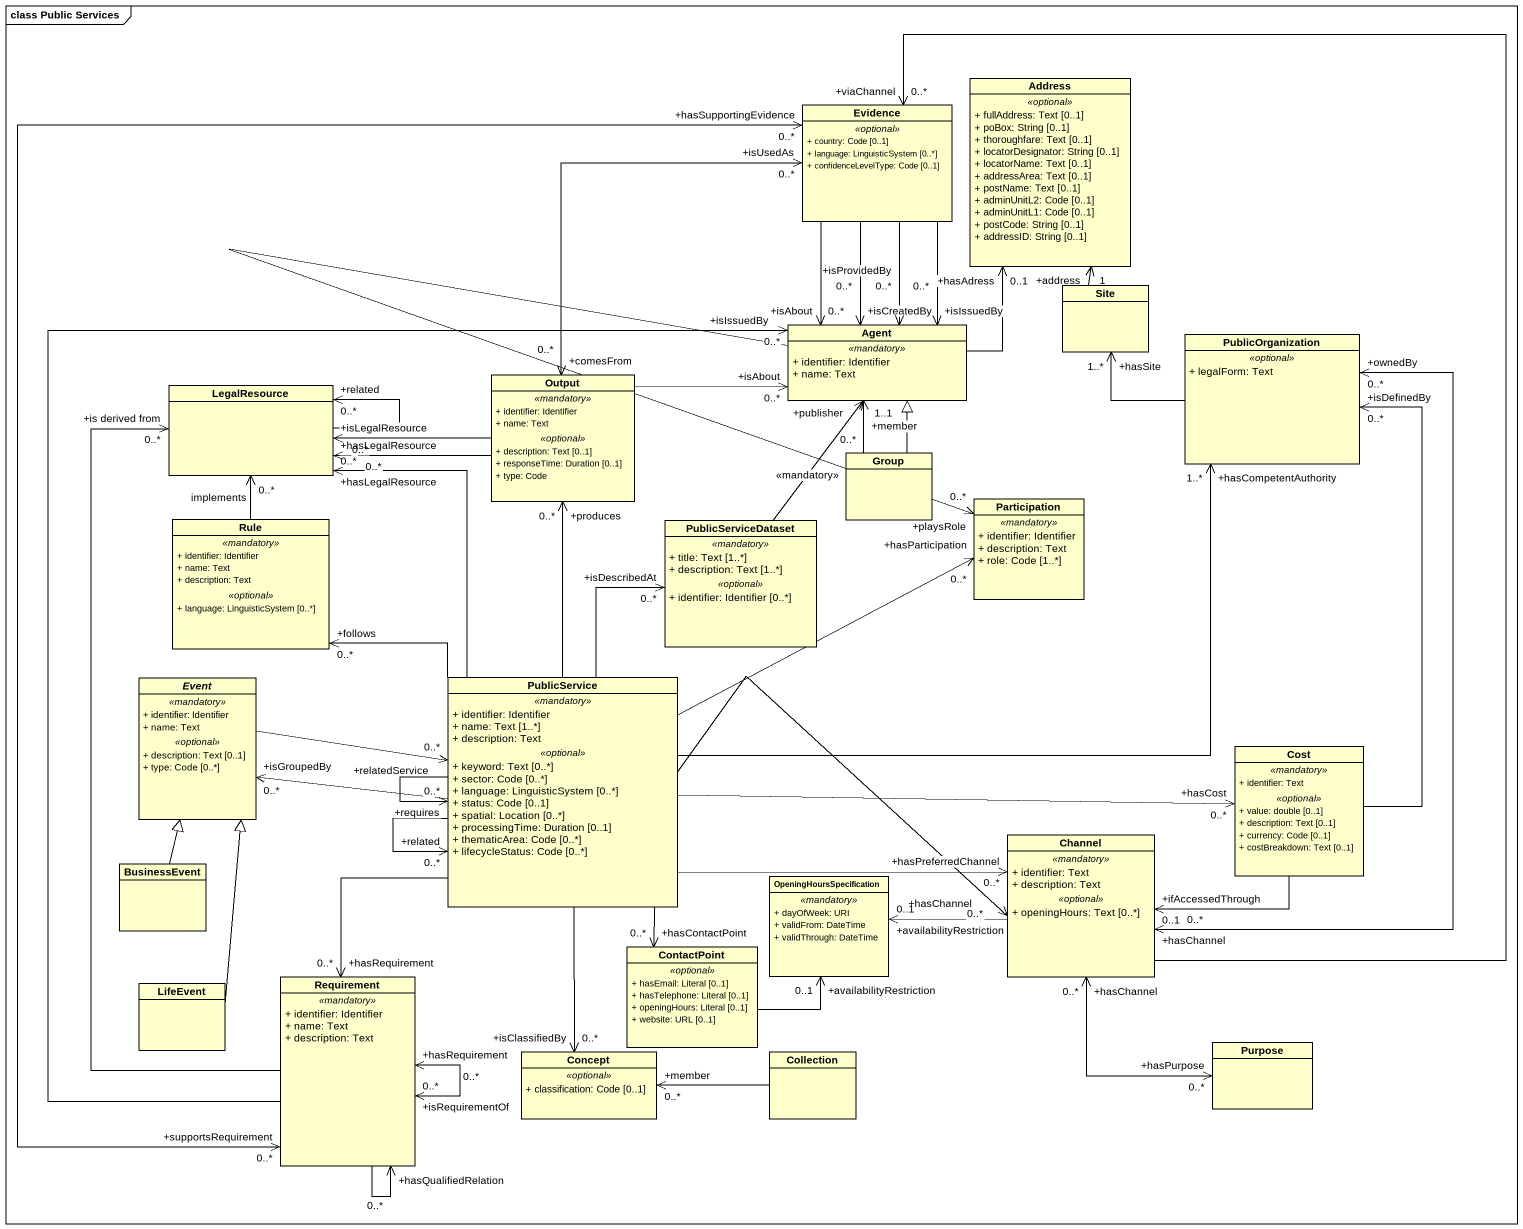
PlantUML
@startuml
mainframe class Public Services
hide circle
hide empty members
skinparam classAttributeIconSize 0
class Address {
  .. <<optional>> ..
  + fullAddress: Text [0..1]
  + poBox: String [0..1]
  + thoroughfare: Text [0..1]
  + locatorDesignator: String [0..1]
  + locatorName: Text [0..1]
  + addressArea: Text [0..1]
  + postName: Text [0..1]
  + adminUnitL2: Code [0..1]
  + adminUnitL1: Code [0..1]
  + postCode: String [0..1]
  + addressID: String [0..1]
}
class Evidence {
  .. <<optional>> ..
  + country: Code [0..1]
  + language: LinguisticSystem [0..*]
  + confidenceLevelType: Code [0..1]
}
class Site
class "Agent" as Agent_ {
  .. <<mandatory>> ..
  + identifier: Identifier
  + name: Text
}
class PublicOrganization {
  .. <<optional>> ..
  + legalForm: Text
}
class LegalResource
class Output {
  .. <<mandatory>> ..
  + identifier: Identifier
  + name: Text
  .. <<optional>> ..
  + description: Text [0..1]
  + responseTime: Duration [0..1]
  + type: Code
}
class "Group" as Group_
class Participation {
  .. <<mandatory>> ..
  + identifier: Identifier
  + description: Text
  + role: Code [1..*]
}
class Rule {
  .. <<mandatory>> ..
  + identifier: Identifier
  + name: Text
  + description: Text
  .. <<optional>> ..
  + language: LinguisticSystem [0..*]
}
class PublicServiceDataset {
  .. <<mandatory>> ..
  + title: Text [1..*]
  + description: Text [1..*]
  .. <<optional>> ..
  + identifier: Identifier [0..*]
}
abstract class Event {
  .. <<mandatory>> ..
  + identifier: Identifier
  + name: Text
  .. <<optional>> ..
  + description: Text [0..1]
  + type: Code [0..*]
}
class PublicService {
  .. <<mandatory>> ..
  + identifier: Identifier
  + name: Text [1..*]
  + description: Text
  .. <<optional>> ..
  + keyword: Text [0..*]
  + sector: Code [0..*]
  + language: LinguisticSystem [0..*]
  + status: Code [0..1]
  + spatial: Location [0..*]
  + processingTime: Duration [0..1]
  + thematicArea: Code [0..*]
  + lifecycleStatus: Code [0..*]
}
class Cost {
  .. <<mandatory>> ..
  + identifier: Text
  .. <<optional>> ..
  + value: double [0..1]
  + description: Text [0..1]
  + currency: Code [0..1]
  + costBreakdown: Text [0..1]
}
class Channel {
  .. <<mandatory>> ..
  + identifier: Text
  + description: Text
  .. <<optional>> ..
  + openingHours: Text [0..*]
}
class BusinessEvent
class OpeningHoursSpecification {
  .. <<mandatory>> ..
  + dayOfWeek: URI
  + validFrom: DateTime
  + validThrough: DateTime
}
class ContactPoint {
  .. <<optional>> ..
  + hasEmail: Literal [0..1]
  + hasTelephone: Literal [0..1]
  + openingHours: Literal [0..1]
  + website: URL [0..1]
}
class LifeEvent
class Requirement {
  .. <<mandatory>> ..
  + identifier: Identifier
  + name: Text
  + description: Text
}
class Concept {
  .. <<optional>> ..
  + classification: Code [0..1]
}
class Collection
class Purpose
Evidence --> "+isAbout\n0..*" Agent_
Evidence --> "+isCreatedBy\n0..*" Agent_
Evidence --> "+isIssuedBy\n0..*" Agent_
Evidence --> "+isProvidedBy\n0..*" Agent_
Evidence "+hasSupportingEvidence\n0..*" <--> "+supportsRequirement\n0..*" Requirement
Site -up-> "+address\n1" Address
Agent_ -up-> "+hasAdress\n0..1" Address
Agent_ --> "+playsRole\n0..*" Participation
PublicOrganization -left-> "+hasSite\n1..*" Site
LegalResource --> "+related\n0..*" LegalResource
Output "+comesFrom\n0..*" <-up-> "+isUsedAs\n0..*" Evidence
Output -right-> "+isAbout\n0..*" Agent_
Output -left-> "+hasLegalResource\n0..*" LegalResource
Output -left-> "+isLegalResource\n0..*" LegalResource
Group_ -up-|> Agent_
Group_ -up-> "+member\n0..*" Agent_
Rule -up-> "0..*" LegalResource : implements
PublicServiceDataset -up-> "+publisher\n1..1" Agent_ : <<mandatory>>
Event -right-> "+relatedService\n0..*" PublicService
PublicService -right-> "+hasCompetentAuthority\n1..*" PublicOrganization
PublicService -up-> "+hasLegalResource\n0..*" LegalResource
PublicService -up-> "+produces\n0..*" Output
PublicService -right-> "+hasParticipation\n0..*" Participation
PublicService -up-> "+follows\n0..*" Rule
PublicService -up-> "+isDescribedAt\n0..*" PublicServiceDataset
PublicService -left-> "+isGroupedBy\n0..*" Event
PublicService --> "+requires\n0..*" PublicService
PublicService --> "+related\n0..*" PublicService
PublicService -right-> "+hasCost\n0..*" Cost
PublicService -right-> "+hasPreferredChannel\n0..*" Channel
PublicService -right-> "+hasChannel\n0..*" Channel
PublicService --> "+hasContactPoint\n0..*" ContactPoint
PublicService --> "+hasRequirement\n0..*" Requirement
PublicService --> "+isClassifiedBy\n0..*" Concept
Cost -up-> "+isDefinedBy\n0..*" PublicOrganization
Cost -left-> "+ifAccessedThrough\n0..1" Channel
Channel -up-> "+viaChannel\n0..*" Evidence
Channel "+hasChannel\n0..*" <-up-> "+ownedBy\n0..*" PublicOrganization
Channel -left-> "+availabilityRestriction\n0..1" OpeningHoursSpecification
Channel "+hasChannel\n0..*" <--> "+hasPurpose\n0..*" Purpose
BusinessEvent -up-|> Event
ContactPoint -right-> "+availabilityRestriction\n0..1" OpeningHoursSpecification
LifeEvent -up-|> Event
Requirement -up-> "+isIssuedBy\n0..*" Agent_
Requirement -up-> "+is derived from\n0..*" LegalResource
Requirement "+isRequirementOf\n0..*" <--> "+hasRequirement\n0..*" Requirement
Requirement --> "+hasQualifiedRelation\n0..*" Requirement
Collection -left-> "+member\n0..*" Concept
@enduml
